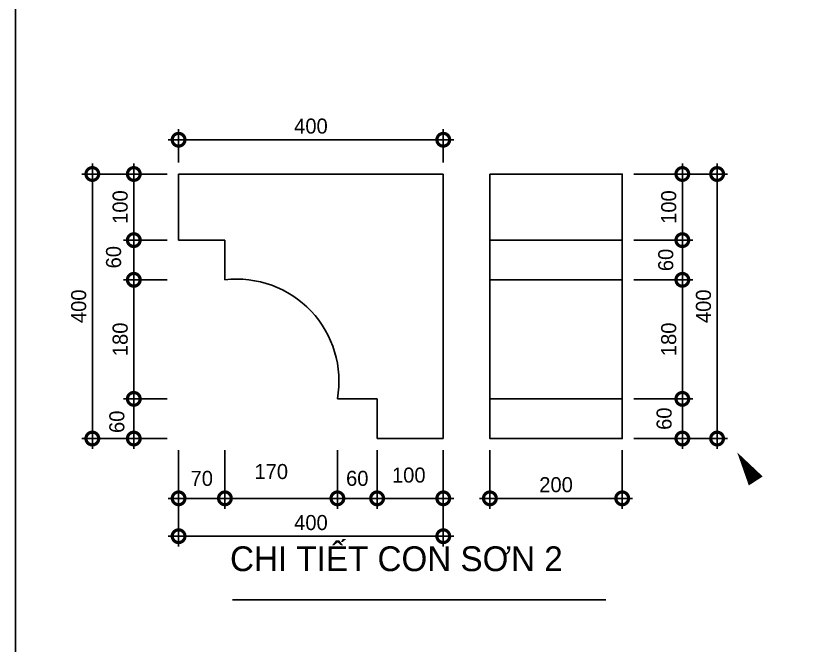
# Model space of a CAD drawing. Extents: x 24136 to 48743, y 31734 to 54932.
# Drawn here: x 24136 to 28862, y 47315 to 51124 of the extents above; entities that cross this region are included whole.
import ezdxf

# ---------------------------------------------------------------- set-up
doc = ezdxf.new("R2010")
doc.units = 0
doc.header["$LTSCALE"] = 600
doc.header["$MEASUREMENT"] = 0
doc.header["$PDMODE"] = 66
doc.layers.get('0').update_dxf_attribs({"linetype": 'CONTINUOUS'})
doc.layers.get('Defpoints').update_dxf_attribs({"linetype": 'CONTINUOUS'})
doc.layers.add('1', color=54, linetype='CONTINUOUS')
doc.layers.add('T', color=2, linetype='CONTINUOUS')
doc.styles.add('1', font='VHAVAN.ttf')
doc.styles.add('3', font='VHAVAN.ttf')
doc.dimstyles.new('X4', dxfattribs={"dimscale": 0.2, "dimtxt": 130, "dimasz": 220, "dimexe": 90, "dimexo": 100, "dimgap": 50, "dimtad": 1, "dimdec": 0, "dimlfac": 0.25, "dimzin": 3, "dimdsep": 46, "dimtxsty": '1', "dimblk1": 'DOTSMALL', "dimblk2": 'DOTSMALL', "dimsah": 1, "dimcen": 1, "dimdle": 90, "dimclrd": 114, "dimclre": 114, "dimclrt": 113, "dimadec": 0, "dimazin": 0, "dimtfac": 0.004167, "dimtdec": 0, "dimtmove": 2, "dimatfit": 3, "dimldrblk": 'DOTSMALL', "dimfxl": 0, "dimtolj": 1, "dimtzin": 0, "dimarcsym": 0})

# ---------------------------------------------------------------- blocks, each defined once
blk = doc.blocks.new('_DotSmall')
at = {"layer": '1', "color": 0, "const_width": 0.5}
blk.add_lwpolyline([(-0.0625, 0, 1), (0.0625, 0, 1)], format="xyb", close=True, dxfattribs=at)
blk = doc.blocks.new('*D67')
at = {"color": 114, "linetype": 'ByBlock'}
for p, q in [((28185.2, 49021.2), (28185.2, 48655.2)), ((27891.8, 48958.2), (28248.2, 48958.2)), ((27891.8, 48718.2), (28248.2, 48718.2))]:
    blk.add_line(p, q, dxfattribs=at)
at = {"layer": 'Defpoints', "color": 0, "linetype": 'ByBlock'}
for p in [(27821.8, 48958.2), (27821.8, 48718.2), (28185.2, 48718.2)]:
    blk.add_point(p, dxfattribs=at)
at = {"color": 114, "linetype": 'ByBlock', "xscale": 154, "yscale": 154, "zscale": 154}
for p, rotation in [((28185.2, 48958.2), 90), ((28185.2, 48718.2), 270)]:
    blk.add_blockref('_DotSmall', p, dxfattribs=dict(at, rotation=rotation))
at = {"color": 113, "linetype": 'ByBlock', "insert": (28085.4, 48838.2), "char_height": 91, "attachment_point": 5, "rotation": 90, "style": '1'}
blk.add_mtext('\\A1;60', dxfattribs=at)
blk = doc.blocks.new('*D68')
at = {"color": 114, "linetype": 'ByBlock'}
for p, q in [((28185.2, 48895.2), (28185.2, 49421.2)), ((27891.8, 49358.2), (28248.2, 49358.2)), ((27891.8, 48958.2), (28248.2, 48958.2))]:
    blk.add_line(p, q, dxfattribs=at)
at = {"layer": 'Defpoints', "color": 0, "linetype": 'ByBlock'}
for p in [(27821.8, 49358.2), (28185.2, 49358.2), (27821.8, 48958.2)]:
    blk.add_point(p, dxfattribs=at)
at = {"color": 114, "linetype": 'ByBlock', "xscale": 154, "yscale": 154, "zscale": 154}
for p, rotation in [((28185.2, 49358.2), 90), ((28185.2, 48958.2), 270)]:
    blk.add_blockref('_DotSmall', p, dxfattribs=dict(at, rotation=rotation))
at = {"color": 113, "linetype": 'ByBlock', "insert": (28103.2, 49158.2), "char_height": 91, "attachment_point": 5, "rotation": 90, "style": '1'}
blk.add_mtext('\\A1;100', dxfattribs=at)
blk = doc.blocks.new('*D69')
at = {"color": 114, "linetype": 'ByBlock'}
for p, q in [((28185.2, 48061.2), (28185.2, 47695.2)), ((27891.8, 47998.2), (28248.2, 47998.2)), ((27891.8, 47758.2), (28248.2, 47758.2))]:
    blk.add_line(p, q, dxfattribs=at)
at = {"layer": 'Defpoints', "color": 0, "linetype": 'ByBlock'}
for p in [(27821.8, 47998.2), (27821.8, 47758.2), (28185.2, 47758.2)]:
    blk.add_point(p, dxfattribs=at)
at = {"color": 114, "linetype": 'ByBlock', "xscale": 154, "yscale": 154, "zscale": 154}
for p, rotation in [((28185.2, 47998.2), 90), ((28185.2, 47758.2), 270)]:
    blk.add_blockref('_DotSmall', p, dxfattribs=dict(at, rotation=rotation))
at = {"color": 113, "linetype": 'ByBlock', "insert": (28075.6, 47878.2), "char_height": 91, "attachment_point": 5, "rotation": 90, "style": '1'}
blk.add_mtext('\\A1;60', dxfattribs=at)
blk = doc.blocks.new('*D70')
at = {"color": 114, "linetype": 'ByBlock'}
for p, q in [((28185.2, 48781.2), (28185.2, 47935.2)), ((27891.8, 48718.2), (28248.2, 48718.2)), ((27891.8, 47998.2), (28248.2, 47998.2))]:
    blk.add_line(p, q, dxfattribs=at)
at = {"layer": 'Defpoints', "color": 0, "linetype": 'ByBlock'}
for p in [(27821.8, 48718.2), (27821.8, 47998.2), (28185.2, 47998.2)]:
    blk.add_point(p, dxfattribs=at)
at = {"color": 114, "linetype": 'ByBlock', "xscale": 154, "yscale": 154, "zscale": 154}
for p, rotation in [((28185.2, 48718.2), 90), ((28185.2, 47998.2), 270)]:
    blk.add_blockref('_DotSmall', p, dxfattribs=dict(at, rotation=rotation))
at = {"color": 113, "linetype": 'ByBlock', "insert": (28103.2, 48358.2), "char_height": 91, "attachment_point": 5, "rotation": 90, "style": '1'}
blk.add_mtext('\\A1;180', dxfattribs=at)
blk = doc.blocks.new('*D71')
at = {"color": 114, "linetype": 'ByBlock'}
for p, q in [((28395.4, 49421.2), (28395.4, 47695.2)), ((27891.8, 49358.2), (28458.4, 49358.2)), ((27891.8, 47758.2), (28458.4, 47758.2))]:
    blk.add_line(p, q, dxfattribs=at)
at = {"layer": 'Defpoints', "color": 0, "linetype": 'ByBlock'}
for p in [(27821.8, 49358.2), (27821.8, 47758.2), (28395.4, 47758.2)]:
    blk.add_point(p, dxfattribs=at)
at = {"color": 114, "linetype": 'ByBlock', "xscale": 154, "yscale": 154, "zscale": 154}
for p, rotation in [((28395.4, 49358.2), 90), ((28395.4, 47758.2), 270)]:
    blk.add_blockref('_DotSmall', p, dxfattribs=dict(at, rotation=rotation))
at = {"color": 113, "linetype": 'ByBlock', "insert": (28313.3, 48558.2), "char_height": 91, "attachment_point": 5, "rotation": 90, "style": '1'}
blk.add_mtext('\\A1;400', dxfattribs=at)
blk = doc.blocks.new('*D72')
at = {"color": 114, "linetype": 'ByBlock'}
for p, q in [((26340, 47688.2), (26340, 47333.5)), ((26740, 47688.2), (26740, 47333.5)), ((26277, 47396.5), (26803, 47396.5))]:
    blk.add_line(p, q, dxfattribs=at)
at = {"layer": 'Defpoints', "color": 0, "linetype": 'ByBlock'}
for p in [(26340, 47758.2), (26740, 47758.2), (26740, 47396.5)]:
    blk.add_point(p, dxfattribs=at)
at = {"color": 114, "linetype": 'ByBlock', "xscale": 154, "yscale": 154, "zscale": 154, "rotation": 180}
blk.add_blockref('_DotSmall', (26340, 47396.5), dxfattribs=at)
at = {"color": 114, "linetype": 'ByBlock', "xscale": 154, "yscale": 154, "zscale": 154}
blk.add_blockref('_DotSmall', (26740, 47396.5), dxfattribs=at)
at = {"color": 113, "linetype": 'ByBlock', "insert": (26531.4, 47536.7), "char_height": 91, "attachment_point": 5, "style": '1'}
blk.add_mtext('\\A1;100', dxfattribs=at)
blk = doc.blocks.new('*D73')
at = {"color": 114, "linetype": 'ByBlock'}
for p, q in [((24869.2, 49421.2), (24869.2, 48895.2)), ((25070, 49358.2), (24806.2, 49358.2)), ((25070, 48958.2), (24806.2, 48958.2))]:
    blk.add_line(p, q, dxfattribs=at)
at = {"layer": 'Defpoints', "color": 0, "linetype": 'ByBlock'}
for p in [(25140, 49358.2), (24869.2, 48958.2), (25140, 48958.2)]:
    blk.add_point(p, dxfattribs=at)
at = {"color": 114, "linetype": 'ByBlock', "xscale": 154, "yscale": 154, "zscale": 154}
for p, rotation in [((24869.2, 49358.2), 90), ((24869.2, 48958.2), 270)]:
    blk.add_blockref('_DotSmall', p, dxfattribs=dict(at, rotation=rotation))
at = {"color": 113, "linetype": 'ByBlock', "insert": (24787.2, 49158.2), "char_height": 91, "attachment_point": 5, "rotation": 90, "style": '1'}
blk.add_mtext('\\A1;100', dxfattribs=at)
blk = doc.blocks.new('*D74')
at = {"color": 114, "linetype": 'ByBlock'}
for p, q in [((24869.2, 49021.2), (24869.2, 48655.2)), ((25070, 48958.2), (24806.2, 48958.2)), ((25070, 48718.2), (24806.2, 48718.2))]:
    blk.add_line(p, q, dxfattribs=at)
at = {"layer": 'Defpoints', "color": 0, "linetype": 'ByBlock'}
for p in [(25140, 48958.2), (24869.2, 48718.2), (25140, 48718.2)]:
    blk.add_point(p, dxfattribs=at)
at = {"color": 114, "linetype": 'ByBlock', "xscale": 154, "yscale": 154, "zscale": 154}
for p, rotation in [((24869.2, 48958.2), 90), ((24869.2, 48718.2), 270)]:
    blk.add_blockref('_DotSmall', p, dxfattribs=dict(at, rotation=rotation))
at = {"color": 113, "linetype": 'ByBlock', "insert": (24747.3, 48855), "char_height": 91, "attachment_point": 5, "rotation": 90, "style": '1'}
blk.add_mtext('\\A1;60', dxfattribs=at)
blk = doc.blocks.new('*D75')
at = {"color": 114, "linetype": 'ByBlock'}
for p, q in [((25140, 47688.2), (25140, 47333.5)), ((25420, 47688.2), (25420, 47333.5)), ((25483, 47396.5), (25077, 47396.5))]:
    blk.add_line(p, q, dxfattribs=at)
at = {"layer": 'Defpoints', "color": 0, "linetype": 'ByBlock'}
for p in [(25140, 47758.2), (25420, 47758.2), (25140, 47396.5)]:
    blk.add_point(p, dxfattribs=at)
at = {"color": 114, "linetype": 'ByBlock', "xscale": 154, "yscale": 154, "zscale": 154, "rotation": 180}
blk.add_blockref('_DotSmall', (25140, 47396.5), dxfattribs=at)
at = {"color": 114, "linetype": 'ByBlock', "xscale": 154, "yscale": 154, "zscale": 154}
blk.add_blockref('_DotSmall', (25420, 47396.5), dxfattribs=at)
at = {"color": 113, "linetype": 'ByBlock', "insert": (25280, 47516.7), "char_height": 91, "attachment_point": 5, "style": '1'}
blk.add_mtext('\\A1;70', dxfattribs=at)
blk = doc.blocks.new('*D76')
at = {"color": 114, "linetype": 'ByBlock'}
for p, q in [((24869.2, 47695.2), (24869.2, 48061.2)), ((25070, 47998.2), (24806.2, 47998.2)), ((25070, 47758.2), (24806.2, 47758.2))]:
    blk.add_line(p, q, dxfattribs=at)
at = {"layer": 'Defpoints', "color": 0, "linetype": 'ByBlock'}
for p in [(24869.2, 47998.2), (25140, 47998.2), (25140, 47758.2)]:
    blk.add_point(p, dxfattribs=at)
at = {"color": 114, "linetype": 'ByBlock', "xscale": 154, "yscale": 154, "zscale": 154}
for p, rotation in [((24869.2, 47998.2), 90), ((24869.2, 47758.2), 270)]:
    blk.add_blockref('_DotSmall', p, dxfattribs=dict(at, rotation=rotation))
at = {"color": 113, "linetype": 'ByBlock', "insert": (24767.2, 47859.5), "char_height": 91, "attachment_point": 5, "rotation": 90, "style": '1'}
blk.add_mtext('\\A1;60', dxfattribs=at)
blk = doc.blocks.new('*D77')
at = {"color": 114, "linetype": 'ByBlock'}
for p, q in [((24618.5, 47695.2), (24618.5, 49421.2)), ((25070, 49358.2), (24555.5, 49358.2)), ((25070, 47758.2), (24555.5, 47758.2))]:
    blk.add_line(p, q, dxfattribs=at)
at = {"layer": 'Defpoints', "color": 0, "linetype": 'ByBlock'}
for p in [(24618.5, 49358.2), (25140, 49358.2), (25140, 47758.2)]:
    blk.add_point(p, dxfattribs=at)
at = {"color": 114, "linetype": 'ByBlock', "xscale": 154, "yscale": 154, "zscale": 154}
for p, rotation in [((24618.5, 49358.2), 90), ((24618.5, 47758.2), 270)]:
    blk.add_blockref('_DotSmall', p, dxfattribs=dict(at, rotation=rotation))
at = {"color": 113, "linetype": 'ByBlock', "insert": (24536.4, 48558.2), "char_height": 91, "attachment_point": 5, "rotation": 90, "style": '1'}
blk.add_mtext('\\A1;400', dxfattribs=at)
blk = doc.blocks.new('*D78')
at = {"color": 114, "linetype": 'ByBlock'}
for p, q in [((24869.2, 48781.2), (24869.2, 47935.2)), ((25070, 48718.2), (24806.2, 48718.2)), ((25070, 47998.2), (24806.2, 47998.2))]:
    blk.add_line(p, q, dxfattribs=at)
at = {"layer": 'Defpoints', "color": 0, "linetype": 'ByBlock'}
for p in [(25140, 48718.2), (24869.2, 47998.2), (25140, 47998.2)]:
    blk.add_point(p, dxfattribs=at)
at = {"color": 114, "linetype": 'ByBlock', "xscale": 154, "yscale": 154, "zscale": 154}
for p, rotation in [((24869.2, 48718.2), 90), ((24869.2, 47998.2), 270)]:
    blk.add_blockref('_DotSmall', p, dxfattribs=dict(at, rotation=rotation))
at = {"color": 113, "linetype": 'ByBlock', "insert": (24787.2, 48358.2), "char_height": 91, "attachment_point": 5, "rotation": 90, "style": '1'}
blk.add_mtext('\\A1;180', dxfattribs=at)
blk = doc.blocks.new('*D79')
at = {"color": 114, "linetype": 'ByBlock'}
for p, q in [((25140, 49428.2), (25140, 49628.4)), ((26740, 49428.2), (26740, 49628.4)), ((26803, 49565.4), (25077, 49565.4))]:
    blk.add_line(p, q, dxfattribs=at)
at = {"layer": 'Defpoints', "color": 0, "linetype": 'ByBlock'}
for p in [(25140, 49565.4), (25140, 49358.2), (26740, 49358.2)]:
    blk.add_point(p, dxfattribs=at)
at = {"color": 114, "linetype": 'ByBlock', "xscale": 154, "yscale": 154, "zscale": 154, "rotation": 180}
blk.add_blockref('_DotSmall', (25140, 49565.4), dxfattribs=at)
at = {"color": 114, "linetype": 'ByBlock', "xscale": 154, "yscale": 154, "zscale": 154}
blk.add_blockref('_DotSmall', (26740, 49565.4), dxfattribs=at)
at = {"color": 113, "linetype": 'ByBlock', "insert": (25940, 49647.5), "char_height": 91, "attachment_point": 5, "style": '1'}
blk.add_mtext('\\A1;400', dxfattribs=at)
blk = doc.blocks.new('*D80')
at = {"color": 114, "linetype": 'ByBlock'}
for p, q in [((25140, 47688.2), (25140, 47104.5)), ((26740, 47688.2), (26740, 47104.5)), ((26803, 47167.5), (25077, 47167.5))]:
    blk.add_line(p, q, dxfattribs=at)
at = {"layer": 'Defpoints', "color": 0, "linetype": 'ByBlock'}
for p in [(25140, 47758.2), (26740, 47758.2), (25140, 47167.5)]:
    blk.add_point(p, dxfattribs=at)
at = {"color": 114, "linetype": 'ByBlock', "xscale": 154, "yscale": 154, "zscale": 154, "rotation": 180}
blk.add_blockref('_DotSmall', (25140, 47167.5), dxfattribs=at)
at = {"color": 114, "linetype": 'ByBlock', "xscale": 154, "yscale": 154, "zscale": 154}
blk.add_blockref('_DotSmall', (26740, 47167.5), dxfattribs=at)
at = {"color": 113, "linetype": 'ByBlock', "insert": (25940, 47249.5), "char_height": 91, "attachment_point": 5, "style": '1'}
blk.add_mtext('\\A1;400', dxfattribs=at)
blk = doc.blocks.new('*D81')
at = {"color": 114, "linetype": 'ByBlock'}
for p, q in [((25420, 47688.2), (25420, 47333.5)), ((26100, 47688.2), (26100, 47333.5)), ((25357, 47396.5), (26100, 47396.5))]:
    blk.add_line(p, q, dxfattribs=at)
at = {"layer": 'Defpoints', "color": 0, "linetype": 'ByBlock'}
for p in [(25420, 47758.2), (26100, 47758.2), (26100, 47396.5)]:
    blk.add_point(p, dxfattribs=at)
at = {"color": 114, "linetype": 'ByBlock', "xscale": 154, "yscale": 154, "zscale": 154, "rotation": 180}
blk.add_blockref('_DotSmall', (25420, 47396.5), dxfattribs=at)
at = {"color": 114, "linetype": 'ByBlock', "xscale": 154, "yscale": 154, "zscale": 154}
blk.add_blockref('_DotSmall', (26100, 47396.5), dxfattribs=at)
at = {"color": 113, "linetype": 'ByBlock', "insert": (25700, 47558.1), "char_height": 91, "attachment_point": 5, "style": '1'}
blk.add_mtext('\\A1;170', dxfattribs=at)
blk = doc.blocks.new('*D82')
at = {"color": 114, "linetype": 'ByBlock'}
for p, q in [((26100, 47688.2), (26100, 47333.5)), ((26340, 47688.2), (26340, 47333.5)), ((26403, 47396.5), (26037, 47396.5))]:
    blk.add_line(p, q, dxfattribs=at)
at = {"layer": 'Defpoints', "color": 0, "linetype": 'ByBlock'}
for p in [(26100, 47758.2), (26340, 47758.2), (26100, 47396.5)]:
    blk.add_point(p, dxfattribs=at)
at = {"color": 114, "linetype": 'ByBlock', "xscale": 154, "yscale": 154, "zscale": 154, "rotation": 180}
blk.add_blockref('_DotSmall', (26100, 47396.5), dxfattribs=at)
at = {"color": 114, "linetype": 'ByBlock', "xscale": 154, "yscale": 154, "zscale": 154}
blk.add_blockref('_DotSmall', (26340, 47396.5), dxfattribs=at)
at = {"color": 113, "linetype": 'ByBlock', "insert": (26220, 47516.7), "char_height": 91, "attachment_point": 5, "style": '1'}
blk.add_mtext('\\A1;60', dxfattribs=at)
blk = doc.blocks.new('*D83')
at = {"color": 114, "linetype": 'ByBlock'}
for p, q in [((27021.8, 47688.2), (27021.8, 47333.5)), ((27821.8, 47688.2), (27821.8, 47333.5)), ((26958.8, 47396.5), (27884.8, 47396.5))]:
    blk.add_line(p, q, dxfattribs=at)
at = {"layer": 'Defpoints', "color": 0, "linetype": 'ByBlock'}
for p in [(27021.8, 47758.2), (27821.8, 47758.2), (27821.8, 47396.5)]:
    blk.add_point(p, dxfattribs=at)
at = {"color": 114, "linetype": 'ByBlock', "xscale": 154, "yscale": 154, "zscale": 154, "rotation": 180}
blk.add_blockref('_DotSmall', (27021.8, 47396.5), dxfattribs=at)
at = {"color": 114, "linetype": 'ByBlock', "xscale": 154, "yscale": 154, "zscale": 154}
blk.add_blockref('_DotSmall', (27821.8, 47396.5), dxfattribs=at)
at = {"color": 113, "linetype": 'ByBlock', "insert": (27421.8, 47478.6), "char_height": 91, "attachment_point": 5, "style": '1'}
blk.add_mtext('\\A1;200', dxfattribs=at)

msp = doc.modelspace()

# ---------------------------------------------------------------- linework, layer by layer
at = {"color": 33}
for p, q in [((27003.3, 49765.7), (27803.3, 49765.7)), ((27003.3, 49525.7), (27803.3, 49525.7)), ((27003.3, 48805.7), (27803.3, 48805.7))]:
    msp.add_line(p, q, dxfattribs=at)
at = {"color": 2}
msp.add_line((25447, 47590.3), (27705.2, 47590.3), dxfattribs=at)
msp.add_lwpolyline([(24136.3, 54932.5), (24136.3, 43333.4), (32338.5, 43333.4), (32338.5, 54932.5)], close=True)
at = {"color": 9}
msp.add_lwpolyline([(30291.9, 48107, 0, 0, -0.418193), (28610.5, 48309.1, 100, 0, 0), (28498.3, 48482, 0, 0, 0)], format="xyseb", dxfattribs=at)
at = {"layer": 'T', "color": 7}
for p, q in [((25121.5, 50165.7), (25121.5, 49765.7)), ((25121.5, 50165.7), (26721.5, 50165.7)), ((26721.5, 48565.7), (26721.5, 50165.7)), ((25401.5, 49765.7), (25121.5, 49765.7)), ((25401.5, 49765.7), (25401.5, 49525.7)), ((26321.5, 48805.7), (26081.5, 48805.7)), ((26321.5, 48565.7), (26321.5, 48805.7)), ((26721.5, 48565.7), (26321.5, 48565.7))]:
    msp.add_line(p, q, dxfattribs=at)
msp.add_lwpolyline([(27003.3, 50165.7), (27803.3, 50165.7), (27803.3, 48565.7), (27003.3, 48565.7)], close=True, dxfattribs=at)
msp.add_arc((25473.4, 48912.6), 617.4, 350.0334, 96.6935, dxfattribs=at)

# ---------------------------------------------------------------- texts
at = {"layer": '1', "color": 2, "insert": (25432.5, 47913.7), "char_height": 150, "width": 4524, "attachment_point": 1, "style": '3'}
msp.add_mtext('{\\f.VnBlackH|b0|i0|c0|p34;chi tiÕt con s¬n 2}', dxfattribs=at)

# ---------------------------------------------------------------- dimensions: what is measured, and where the dimension line sits
at = {"layer": 'T'}
for base, p1, p2, picture, middle in [((25121.5, 50372.9), (26721.5, 50165.7), (25121.5, 50165.7), '*D79', (25921.5, 50455)), ((25121.5, 47974.9), (26721.5, 48565.7), (25121.5, 48565.7), '*D80', (25921.5, 48057)), ((27803.3, 48204), (27003.3, 48565.7), (27803.3, 48565.7), '*D83', (27403.3, 48286.1))]:
    dim = msp.add_linear_dim(base=base, p1=p1, p2=p2, dimstyle='X4', override={"dimscale": 0.7, "dimclrd": 114, "dimclrt": 113}, dxfattribs=at)
    dim.commit()
    dim.dimension.update_dxf_attribs({"geometry": picture, "text_midpoint": middle, "insert": (-18.5, 807.5)})
for base, p1, p2, picture, middle in [((24600, 50165.7), (25121.5, 48565.7), (25121.5, 50165.7), '*D77', (24517.9, 49365.7)), ((24850.7, 49765.7), (25121.5, 50165.7), (25121.5, 49765.7), '*D73', (24768.7, 49965.7)), ((28166.7, 50165.7), (27803.3, 49765.7), (27803.3, 50165.7), '*D68', (28084.7, 49965.7)), ((28376.9, 48565.7), (27803.3, 50165.7), (27803.3, 48565.7), '*D71', (28294.8, 49365.7)), ((24850.7, 48805.7), (25121.5, 49525.7), (25121.5, 48805.7), '*D78', (24768.7, 49165.7)), ((28166.7, 48805.7), (27803.3, 49525.7), (27803.3, 48805.7), '*D70', (28084.7, 49165.7))]:
    dim = msp.add_linear_dim(base=base, p1=p1, p2=p2, angle=90, dimstyle='X4', override={"dimscale": 0.7, "dimclrd": 114, "dimclrt": 113}, dxfattribs=at)
    dim.commit()
    dim.dimension.update_dxf_attribs({"geometry": picture, "text_midpoint": middle, "insert": (-18.5, 807.5)})
for base, p1, p2, picture, middle in [((24850.7, 49525.7), (25121.5, 49765.7), (25121.5, 49525.7), '*D74', (24728.8, 49662.5)), ((28166.7, 49525.7), (27803.3, 49765.7), (27803.3, 49525.7), '*D67', (28066.9, 49645.7)), ((24850.7, 48805.7), (25121.5, 48565.7), (25121.5, 48805.7), '*D76', (24748.7, 48667)), ((28166.7, 48565.7), (27803.3, 48805.7), (27803.3, 48565.7), '*D69', (28057.1, 48685.7))]:
    dim = msp.add_linear_dim(base=base, p1=p1, p2=p2, angle=90, dimstyle='X4', override={"dimscale": 0.7, "dimclrd": 114, "dimclrt": 113}, dxfattribs=at)
    dim.commit()
    dim.dimension.update_dxf_attribs({"geometry": picture, "text_midpoint": middle, "dimtype": 160, "insert": (-18.5, 807.5)})
for base, p1, p2, picture, middle in [((25121.5, 48204), (25401.5, 48565.7), (25121.5, 48565.7), '*D75', (25261.5, 48324.2)), ((26081.5, 48204), (25401.5, 48565.7), (26081.5, 48565.7), '*D81', (25681.5, 48365.6)), ((26081.5, 48204), (26321.5, 48565.7), (26081.5, 48565.7), '*D82', (26201.5, 48324.2)), ((26721.5, 48204), (26321.5, 48565.7), (26721.5, 48565.7), '*D72', (26512.9, 48344.2))]:
    dim = msp.add_linear_dim(base=base, p1=p1, p2=p2, dimstyle='X4', override={"dimscale": 0.7, "dimclrd": 114, "dimclrt": 113}, dxfattribs=at)
    dim.commit()
    dim.dimension.update_dxf_attribs({"geometry": picture, "text_midpoint": middle, "dimtype": 160, "insert": (-18.5, 807.5)})

doc.saveas('drawing.dxf')
